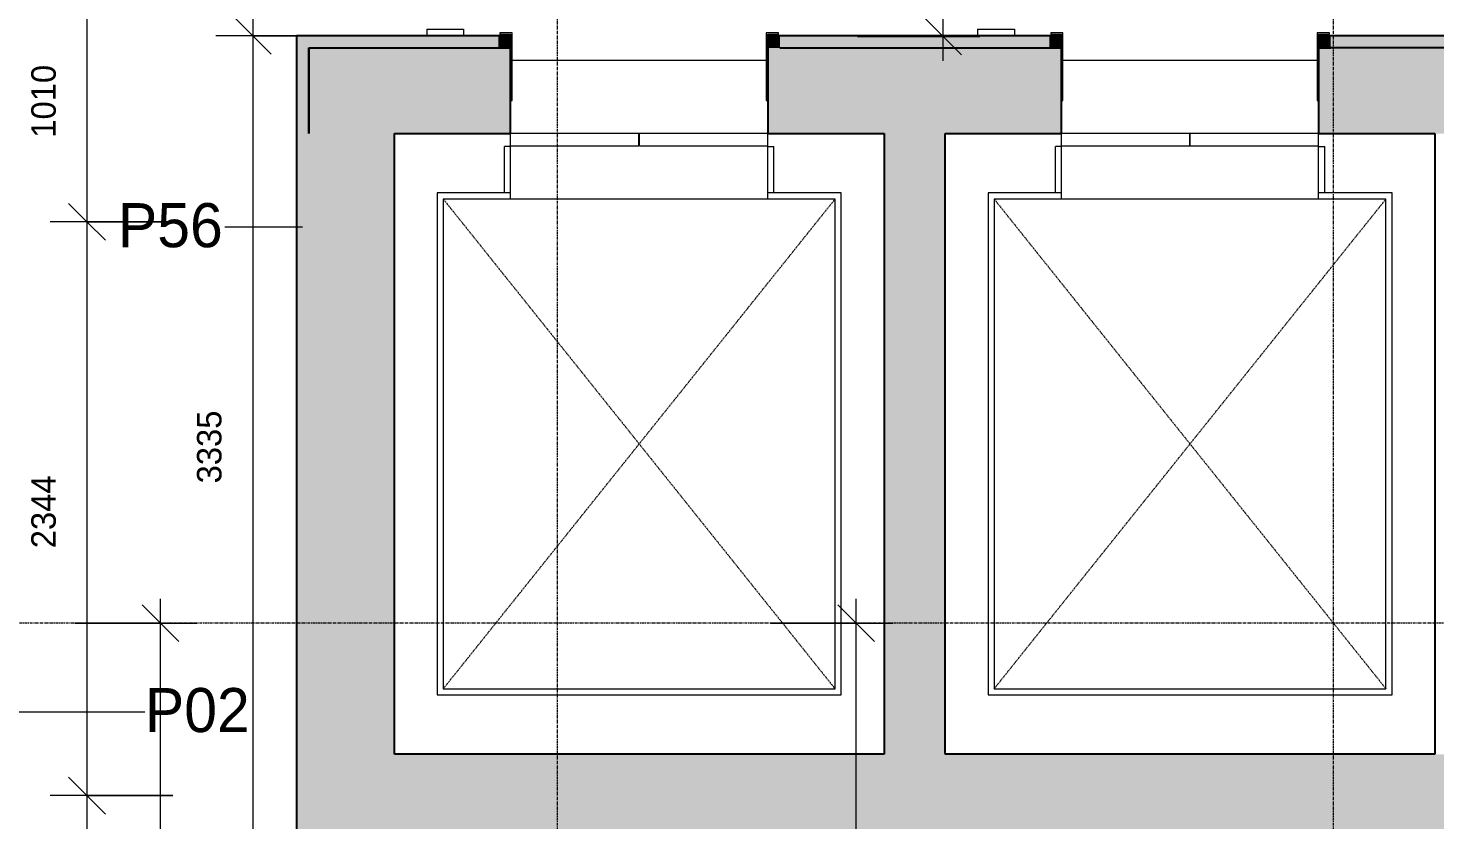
# Model space of a CAD drawing. Header units: millimetres. Extents: x 137829 to 196765, y -3018 to 487290.
# Drawn here: x 152256 to 158002, y 455752 to 458986 of the extents above; entities that cross this region are included whole.
import ezdxf

# ---------------------------------------------------------------- set-up
doc = ezdxf.new("R2010")
doc.units = ezdxf.units.MM
doc.linetypes.add('GridLine', pattern=[21, 12, -3, 3, -3])
doc.linetypes.add('Overhead', pattern=[4, 2.5, -1.5])
for name, color, linetype, lineweight in [('A-ANNO-DIMS', 211, 'Continuous', 5), ('A-ANNO-DIMS-100', 211, 'Continuous', 5), ('A-GENM', 13, 'Continuous', 15), ('A-WALL', 113, 'Continuous', 15), ('A-WALL-IDEN', 211, 'Continuous', 15), ('A-WALL-PATT', 111, 'Continuous', 15), ('I-WALL', 2, 'Continuous', 15), ('S-GRID', 1, 'Continuous', 5)]:
    doc.layers.add(name, color=color, linetype=linetype, lineweight=lineweight)
doc.styles.add('Akkurat-Light_2', font='Akkurat-Light.ttf', dxfattribs={"height": 180})
doc.styles.add('Akkurat-Light_3', font='Akkurat-Light.ttf', dxfattribs={"height": 100})
doc.dimstyles.new('Diagonal_Cont_AkkuratLight_1_0mm', dxfattribs={"dimscale": 304.8, "dimtxt": 101.480158, "dimasz": 0.492126, "dimexe": 0.492126, "dimexo": 0.0625, "dimgap": 0.328084, "dimtad": 1, "dimdec": 0, "dimzin": 0, "dimdsep": 46, "dimtxsty": 'Akkurat-Light_3', "dimblk1": 'OBLIQUE', "dimblk2": 'OBLIQUE', "dimsah": 1, "dimcen": 0.09, "dimdle": 0.328084, "dimazin": 0, "dimtfac": 1, "dimtdec": 4, "dimtix": 1, "dimtmove": 0, "dimatfit": 3, "dimfxl": 1, "dimtvp": 1, "dimtolj": 1, "dimtzin": 0, "dimarcsym": 0})
doc.dimstyles.new('Diagonal_Cont_AkkuratLight_1_0mm_RED', dxfattribs={"dimscale": 304.8, "dimtxt": 101.480158, "dimasz": 0.492126, "dimexe": 0.492126, "dimexo": 0.0625, "dimgap": 0.328084, "dimtad": 1, "dimdec": 0, "dimzin": 0, "dimdsep": 46, "dimtxsty": 'Akkurat-Light_3', "dimblk1": 'OBLIQUE', "dimblk2": 'OBLIQUE', "dimsah": 1, "dimcen": 0.09, "dimdle": 0.328084, "dimazin": 0, "dimtfac": 1, "dimtdec": 4, "dimtix": 1, "dimtmove": 0, "dimatfit": 3, "dimfxl": 1, "dimtvp": 1, "dimtolj": 1, "dimtzin": 0, "dimarcsym": 0})

# ---------------------------------------------------------------- blocks, each defined once
blk = doc.blocks.new('Specialty_Equipment_Lift_Assembly Projected Door Profile - 2000 wide-17042965-12-30 - Typical Floor_Partition Types')
at = {"layer": 'A-GENM', "lineweight": 5}
for p, q in [((-1117.5, 251), (-967.5, 251)), ((-1117.5, 251), (-1117.5, 225)), ((-967.5, 251), (-967.5, 225)), ((-769, 237), (-819, 237)), ((-819, 237), (-819, 231)), ((-819, 231), (-775, 231)), ((-775, 231), (-775, -40)), ((-769, -40), (-769, 237)), ((319, 237), (269, 237)), ((269, 237), (269, -40)), ((275, -40), (275, 231)), ((275, 231), (319, 231)), ((319, 231), (319, 237)), ((-775, -40), (-769, -40)), ((269, -40), (275, -40)), ((-775, -228), (-800, -228)), ((-800, -417.5), (-800, -228)), ((-775, -225), (-775, -175)), ((-775, -225), (-251, -225)), ((-775, -442.5), (-775, -228)), ((-251, -225), (-251, -175)), ((-249, -225), (-249, -175)), ((-249, -225), (275, -225)), ((275, -225), (275, -175)), ((275, -228), (300, -228)), ((275, -442.5), (275, -228)), ((300, -417.5), (300, -228)), ((-775, -417.5), (-1075, -417.5)), ((-1075, -417.5), (-1075, -2467.5)), ((550, -442.5), (-1050, -442.5)), ((-1050, -442.5), (-1050, -2442.5)), ((575, -417.5), (275, -417.5)), ((550, -2442.5), (550, -442.5)), ((575, -2467.5), (575, -417.5)), ((-1075, -2467.5), (575, -2467.5)), ((-1050, -2442.5), (550, -2442.5))]:
    blk.add_line(p, q, dxfattribs=at)
at = {"layer": 'A-GENM', "linetype": 'Overhead', "lineweight": 5}
for p, q in [((-1050, -2442.5), (550, -442.5)), ((-1050, -442.5), (550, -2442.5))]:
    blk.add_line(p, q, dxfattribs=at)
blk = doc.blocks.new('Ramp 1-12 - Ramp 1-12-7067238-12-30 - Typical Floor_Partition Types')
at = {"layer": 'A-GENM'}
for p, q in [((6, 0), (1044, 0)), ((1050, -300), (0, -300))]:
    blk.add_line(p, q, dxfattribs=at)
blk = doc.blocks.new('DIMBLOCK13-12-30 - Typical Floor_Partition Types')
at = {"layer": 'A-ANNO-DIMS-100', "lineweight": 18}
for p, q in [((155638.3, 456555.2), (155563.3, 456630.2)), ((155638.3, 456555.2), (155713.3, 456480.2)), ((155638.3, 454018.7), (155563.3, 454093.7)), ((155638.3, 454018.7), (155713.3, 453943.7))]:
    blk.add_line(p, q, dxfattribs=at)
at = {"layer": 'A-ANNO-DIMS-100'}
for p, q in [((155638.3, 453918.7), (155638.3, 456655.2)), ((155288.3, 456555.2), (155788.3, 456555.2)), ((155638.3, 456555.2), (155288.3, 456555.2)), ((155288.3, 454018.7), (155788.3, 454018.7)), ((155638.3, 454018.7), (155288.3, 454018.7))]:
    blk.add_line(p, q, dxfattribs=at)
at = {"layer": 'A-ANNO-DIMS-100', "color": 0, "insert": (155410.8, 455125.3), "char_height": 100, "width": 388.033, "attachment_point": 1, "rotation": 90, "line_spacing_factor": 1.032002, "style": 'Akkurat-Light_3'}
blk.add_mtext('2536', dxfattribs=at)
blk = doc.blocks.new('_Oblique')
at = {"color": 0, "linetype": 'ByBlock', "lineweight": -2}
blk.add_line((-0.5, -0.5), (0.5, 0.5), dxfattribs=at)
blk = doc.blocks.new('DIMBLOCK151-12-30 - Typical Floor_Partition Types')
at = {"layer": 'A-ANNO-DIMS-100', "lineweight": 18}
for p, q in [((152796.6, 456555.2), (152721.6, 456630.2)), ((152796.6, 456555.2), (152871.6, 456480.2)), ((152796.6, 454347.8), (152721.6, 454422.8)), ((152796.6, 454347.8), (152871.6, 454272.8))]:
    blk.add_line(p, q, dxfattribs=at)
at = {"layer": 'A-ANNO-DIMS-100'}
for p, q in [((152796.6, 454247.8), (152796.6, 456655.2)), ((152446.6, 456555.2), (152946.6, 456555.2)), ((152796.6, 456555.2), (152446.6, 456555.2)), ((152446.6, 454347.8), (152946.6, 454347.8)), ((152796.6, 454347.8), (152446.6, 454347.8))]:
    blk.add_line(p, q, dxfattribs=at)
at = {"layer": 'A-ANNO-DIMS-100', "color": 0, "insert": (152569, 455289.8), "char_height": 100, "width": 388.033, "attachment_point": 1, "rotation": 90, "line_spacing_factor": 1.032002, "style": 'Akkurat-Light_3'}
blk.add_mtext('2207', dxfattribs=at)
blk = doc.blocks.new('DIMBLOCK159-12-30 - Typical Floor_Partition Types')
at = {"layer": 'A-ANNO-DIMS-100', "lineweight": 18}
for p, q in [((155993.4, 460868.8), (155918.4, 460943.8)), ((155993.4, 460868.8), (156068.4, 460793.8)), ((155993.4, 458952.2), (155918.4, 459027.2)), ((155993.4, 458952.2), (156068.4, 458877.2))]:
    blk.add_line(p, q, dxfattribs=at)
at = {"layer": 'A-ANNO-DIMS-100'}
for p, q in [((155993.4, 458852.2), (155993.4, 460968.8)), ((155643.4, 460868.8), (156143.4, 460868.8)), ((155993.4, 460868.8), (155643.4, 460868.8)), ((155643.4, 458952.2), (156143.4, 458952.2)), ((155993.4, 458952.2), (155643.4, 458952.2))]:
    blk.add_line(p, q, dxfattribs=at)
at = {"layer": 'A-ANNO-DIMS-100', "color": 0, "insert": (155765.9, 459748.8), "char_height": 100, "width": 388.033, "attachment_point": 1, "rotation": 90, "line_spacing_factor": 1.032002, "style": 'Akkurat-Light_3'}
blk.add_mtext('1917', dxfattribs=at)
blk = doc.blocks.new('DIMBLOCK189-12-30 - Typical Floor_Partition Types')
at = {"layer": 'A-ANNO-DIMS-100'}
for p, q in [((153173.5, 459055.2), (153173.5, 455520.7)), ((153523.5, 458955.2), (153023.5, 458955.2)), ((153173.5, 458955.2), (153523.5, 458955.2)), ((153523.5, 455620.7), (153023.5, 455620.7)), ((153173.5, 455620.7), (153523.5, 455620.7))]:
    blk.add_line(p, q, dxfattribs=at)
at = {"layer": 'A-ANNO-DIMS-100', "lineweight": 18}
for p, q in [((153173.5, 458955.2), (153098.5, 459030.2)), ((153173.5, 458955.2), (153248.5, 458880.2)), ((153173.5, 455620.7), (153098.5, 455695.7)), ((153173.5, 455620.7), (153248.5, 455545.7))]:
    blk.add_line(p, q, dxfattribs=at)
at = {"layer": 'A-ANNO-DIMS-100', "color": 0, "insert": (152946, 457126.3), "char_height": 100, "width": 388.033, "attachment_point": 1, "rotation": 90, "line_spacing_factor": 1.032002, "style": 'Akkurat-Light_3'}
blk.add_mtext('3335', dxfattribs=at)
blk = doc.blocks.new('DIMBLOCK205-12-30 - Typical Floor_Partition Types')
at = {"layer": 'A-ANNO-DIMS-100', "lineweight": 18}
for p, q in [((152496.7, 459205.2), (152421.7, 459280.2)), ((152496.7, 459205.2), (152571.7, 459130.2)), ((152496.7, 458195.2), (152421.7, 458270.2)), ((152496.7, 458195.2), (152571.7, 458120.2))]:
    blk.add_line(p, q, dxfattribs=at)
at = {"layer": 'A-ANNO-DIMS-100'}
for p, q in [((152846.7, 459205.2), (152346.7, 459205.2)), ((152496.7, 459205.2), (152496.7, 458195.2)), ((152496.7, 459205.2), (152846.7, 459205.2)), ((152846.7, 458195.2), (152346.7, 458195.2)), ((152496.7, 458195.2), (152846.7, 458195.2))]:
    blk.add_line(p, q, dxfattribs=at)
at = {"layer": 'A-ANNO-DIMS-100', "color": 0, "insert": (152269.2, 458538.5), "char_height": 100, "width": 388.033, "attachment_point": 1, "rotation": 90, "line_spacing_factor": 1.032002, "style": 'Akkurat-Light_3'}
blk.add_mtext('1010', dxfattribs=at)
blk = doc.blocks.new('DIMBLOCK206-12-30 - Typical Floor_Partition Types')
at = {"layer": 'A-ANNO-DIMS-100', "lineweight": 18}
for p, q in [((152496.7, 458195.2), (152421.7, 458270.2)), ((152496.7, 458195.2), (152571.7, 458120.2)), ((152496.7, 455850.8), (152421.7, 455925.8)), ((152496.7, 455850.8), (152571.7, 455775.8))]:
    blk.add_line(p, q, dxfattribs=at)
at = {"layer": 'A-ANNO-DIMS-100'}
for p, q in [((152846.7, 458195.2), (152346.7, 458195.2)), ((152496.7, 458195.2), (152496.7, 455850.8)), ((152496.7, 458195.2), (152846.7, 458195.2)), ((152846.7, 455850.8), (152346.7, 455850.8)), ((152496.7, 455850.8), (152846.7, 455850.8))]:
    blk.add_line(p, q, dxfattribs=at)
at = {"layer": 'A-ANNO-DIMS-100', "color": 0, "insert": (152269.2, 456861.3), "char_height": 100, "width": 388.033, "attachment_point": 1, "rotation": 90, "line_spacing_factor": 1.032002, "style": 'Akkurat-Light_3'}
blk.add_mtext('2344', dxfattribs=at)
blk = doc.blocks.new('DIMBLOCK207-12-30 - Typical Floor_Partition Types')
at = {"layer": 'A-ANNO-DIMS-100', "lineweight": 18}
for p, q in [((152496.7, 455850.8), (152421.7, 455925.8)), ((152496.7, 455850.8), (152571.7, 455775.8)), ((152496.7, 454840.8), (152421.7, 454915.8)), ((152496.7, 454840.8), (152571.7, 454765.8))]:
    blk.add_line(p, q, dxfattribs=at)
at = {"layer": 'A-ANNO-DIMS-100'}
for p, q in [((152846.7, 455850.8), (152346.7, 455850.8)), ((152496.7, 455850.8), (152496.7, 454840.8)), ((152496.7, 455850.8), (152846.7, 455850.8)), ((152846.7, 454840.8), (152346.7, 454840.8)), ((152496.7, 454840.8), (152846.7, 454840.8))]:
    blk.add_line(p, q, dxfattribs=at)
at = {"layer": 'A-ANNO-DIMS-100', "color": 0, "insert": (152269.2, 455184.1), "char_height": 100, "width": 388.033, "attachment_point": 1, "rotation": 90, "line_spacing_factor": 1.032002, "style": 'Akkurat-Light_3'}
blk.add_mtext('1010', dxfattribs=at)

msp = doc.modelspace()

# ---------------------------------------------------------------- hatches: boundary and pattern name
at = {"layer": 'A-WALL-PATT'}
for color, points in [(171, [(153402.2, 455670.7), (153402.2, 458955.2), (153352.2, 458955.2), (153352.2, 455670.7)]), (171, [(153402.2, 458905.2), (154177.2, 458905.2), (154177.2, 458955.2), (153402.2, 458955.2)]), (171, [(154227.2, 458905.2), (154227.2, 458955.2), (154177.2, 458955.2), (154177.2, 458905.2)]), (171, [(155327.2, 458905.2), (155327.2, 458955.2), (155277.2, 458955.2), (155277.2, 458905.2)]), (171, [(156427.2, 458905.2), (156427.2, 458955.2), (155327.2, 458955.2), (155327.2, 458905.2)]), (171, [(156477.2, 458905.2), (156477.2, 458955.2), (156427.2, 458955.2), (156427.2, 458905.2)]), (171, [(157577.2, 458905.2), (157577.2, 458955.2), (157527.2, 458955.2), (157527.2, 458905.2)]), (171, [(157577.2, 458905.2), (158704.5, 458905.2), (158704.5, 458955.2), (157577.2, 458955.2)]), (256, [(153752.2, 456020.2), (153752.2, 458555.2), (153402.2, 458555.2), (153402.2, 456020.2)]), (256, [(156002.2, 456020.2), (156002.2, 458555.2), (155752.2, 458555.2), (155752.2, 456020.2)]), (256, [(160757.2, 455670.2), (160757, 456020.2), (153402.2, 456020.2), (153402.2, 455670.2), (160438.8, 455670.2)])]:
    msp.add_hatch(color=color, dxfattribs=at).paths.add_polyline_path(points, flags=0)
h = msp.add_hatch(color=256, dxfattribs=at)
h.paths.add_polyline_path([(159907.5, 458555.2), (160407, 458555.2), (160407, 458905.2), (159907.5, 458905.2)], flags=0)
h.paths.add_polyline_path([(153402.2, 458555.2), (154227.2, 458555.2), (154227.2, 458905.2), (153402.2, 458905.2)], flags=0)
h.paths.add_polyline_path([(157527.2, 458555.2), (158757.5, 458555.2), (158757.5, 458905.2), (157527.2, 458905.2)], flags=0)
h.paths.add_polyline_path([(155277.2, 458555.2), (156477.2, 458555.2), (156477.2, 458905.2), (155277.2, 458905.2)], flags=0)

# ---------------------------------------------------------------- linework, layer by layer
at = {"layer": 'A-WALL', "lineweight": 25}
for p, q in [((153402.2, 458905.2), (153402.2, 458555.2)), ((154227.2, 458905.2), (154177.2, 458905.2)), ((154227.2, 458555.2), (154227.2, 458905.2)), ((155277.2, 458905.2), (155277.2, 458555.2)), ((156477.2, 458905.2), (156427.2, 458905.2)), ((156477.2, 458555.2), (156477.2, 458905.2)), ((158757.5, 458905.2), (157527.2, 458905.2)), ((157527.2, 458905.2), (157527.2, 458555.2)), ((153752.2, 458555.2), (154227.2, 458555.2)), ((153752.2, 456020.2), (153752.2, 458555.2)), ((155277.2, 458555.2), (155752.2, 458555.2)), ((155752.2, 458555.2), (155752.2, 456020.2)), ((156002.2, 458555.2), (156477.2, 458555.2)), ((156002.2, 456020.2), (156002.2, 458555.2)), ((157527.2, 458555.2), (158002.2, 458555.2)), ((158002.2, 458555.2), (158002.2, 456020.2)), ((155752.2, 456020.2), (153752.2, 456020.2)), ((158002.2, 456020.2), (156002.2, 456020.2))]:
    msp.add_line(p, q, dxfattribs=at)
at = {"layer": 'A-WALL-IDEN'}
for p, q in [((153377.2, 458173.6), (153060.2, 458173.6)), ((152084.2, 456192.9), (152733.4, 456192.9))]:
    msp.add_line(p, q, dxfattribs=at)
at = {"layer": 'I-WALL', "color": 161, "lineweight": 25}
for p, q in [((153352.2, 458955.2), (153352.2, 455620.7)), ((154227.2, 458955.2), (153352.2, 458955.2)), ((154227.2, 458905.2), (154227.2, 458955.2)), ((155277.2, 458955.2), (155277.2, 458905.2)), ((156477.2, 458955.2), (155277.2, 458955.2)), ((156477.2, 458905.2), (156477.2, 458955.2)), ((157527.2, 458955.2), (157527.2, 458905.2)), ((158754.5, 458955.2), (157527.2, 458955.2)), ((153402.2, 458555.2), (153402.2, 458905.2)), ((153402.2, 458905.2), (154177.2, 458905.2)), ((154177.2, 458905.2), (154227.2, 458905.2)), ((155327.2, 458905.2), (156427.2, 458905.2)), ((156427.2, 458905.2), (156477.2, 458905.2)), ((157527.2, 458905.2), (157577.2, 458905.2))]:
    msp.add_line(p, q, dxfattribs=at)
at = {"layer": 'S-GRID', "linetype": 'GridLine'}
for p, q in [((154417.2, 486190.2), (154417.2, 442030)), ((157587.2, 486190.2), (157587.2, 442030)), ((183249.8, 456555.2), (140221, 456555.2))]:
    msp.add_line(p, q, dxfattribs=at)

# ---------------------------------------------------------------- block references
at = {"layer": 'A-GENM', "lineweight": 5}
for p in [(155002.2, 458730.2), (157252.2, 458730.2)]:
    msp.add_blockref('Specialty_Equipment_Lift_Assembly Projected Door Profile - 2000 wide-17042965-12-30 - Typical Floor_Partition Types', p, dxfattribs=at)
at = {"layer": 'A-GENM'}
for p in [(154227.2, 458855.2), (156477.2, 458855.2)]:
    msp.add_blockref('Ramp 1-12 - Ramp 1-12-7067238-12-30 - Typical Floor_Partition Types', p, dxfattribs=at)

# ---------------------------------------------------------------- texts
at = {"layer": 'A-WALL-IDEN', "lineweight": 5, "char_height": 180, "width": 521.097, "attachment_point": 1, "style": 'Akkurat-Light_2'}
for s, insert in [('P56', (152623.2, 458271.1)), ('P02', (152733.4, 456290.4))]:
    msp.add_mtext(s, dxfattribs=dict(at, insert=insert))

# ---------------------------------------------------------------- dimensions: what is measured, and where the dimension line sits
at = {"layer": 'A-ANNO-DIMS'}
for base, p1, p2, dimstyle, override, picture, middle in [((155993.4, 460868.8), (155643.4, 458952.2), (155643.4, 460868.8), 'Diagonal_Cont_AkkuratLight_1_0mm', {"dimpost": '<>', "dimfxl": 1916.575046}, 'DIMBLOCK159-12-30 - Typical Floor_Partition Types', (155842.5, 459910.5)), ((152496.7, 458195.2), (152846.7, 459205.2), (152846.7, 458195.2), 'Diagonal_Cont_AkkuratLight_1_0mm', {"dimpost": '<>', "dimfxl": 1010}, 'DIMBLOCK205-12-30 - Typical Floor_Partition Types', (152345.8, 458700.2)), ((153173.49, 455620.6897), (153523.49, 458955.2336), (153523.49, 455620.6897), 'Diagonal_Cont_AkkuratLight_1_0mm', {"dimpost": '<>', "dimfxl": 3334.54391}, 'DIMBLOCK189-12-30 - Typical Floor_Partition Types', (153022.5027, 457287.9617)), ((152496.7, 455850.8), (152846.7, 458195.2), (152846.7, 455850.8), 'Diagonal_Cont_AkkuratLight_1_0mm', {"dimpost": '<>', "dimfxl": 2344.37699}, 'DIMBLOCK206-12-30 - Typical Floor_Partition Types', (152345.8, 457023)), ((152796.6, 456555.2), (152446.6, 454347.8), (152446.6, 456555.2), 'Diagonal_Cont_AkkuratLight_1_0mm_RED', {"dimpost": '<>', "dimfxl": 2207.37705}, 'DIMBLOCK151-12-30 - Typical Floor_Partition Types', (152645.6, 455451.5)), ((155638.3148, 456555.1877), (155288.3148, 454018.7474), (155288.3148, 456555.1877), 'Diagonal_Cont_AkkuratLight_1_0mm_RED', {"dimpost": '<>', "dimfxl": 2536.440318}, 'DIMBLOCK13-12-30 - Typical Floor_Partition Types', (155487.3275, 455286.9675)), ((152496.7, 454840.8), (152846.7, 455850.8), (152846.7, 454840.8), 'Diagonal_Cont_AkkuratLight_1_0mm', {"dimpost": '<>', "dimfxl": 1010}, 'DIMBLOCK207-12-30 - Typical Floor_Partition Types', (152345.8, 455345.8))]:
    dim = msp.add_linear_dim(base=base, p1=p1, p2=p2, angle=90, dimstyle=dimstyle, override=override, dxfattribs=at)
    dim.commit()
    dim.dimension.update_dxf_attribs({"geometry": picture, "text_midpoint": middle})

doc.saveas('drawing.dxf')
